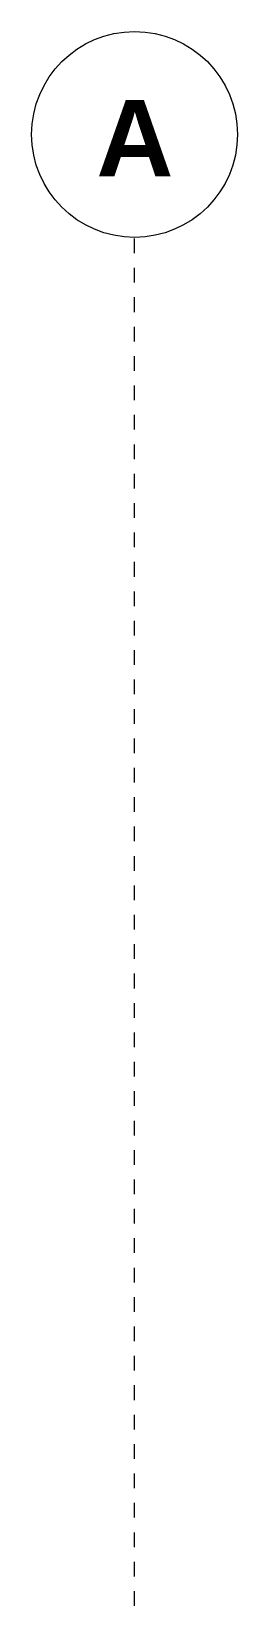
# Model space of a CAD drawing. Header units: metres. Extents: x -3 to 469, y -13 to 19.
# Drawn here: x 281.64 to 283.04, y 7.78 to 18.51 of the extents above; entities that cross this region are included whole.
import ezdxf

# ---------------------------------------------------------------- set-up
doc = ezdxf.new("R2010")
doc.units = ezdxf.units.M
doc.linetypes.add('Grid Line', pattern=[0.022225, 0.0127, -0.003175, 0.003175, -0.003175])
doc.layers.add('S-GRID-1', color=9, linetype='Grid Line', lineweight=5, true_color=0x808080)
doc.layers.add('S-GRID-IDEN', color=7, linetype='Continuous', lineweight=5)
doc.layers.add('S-GRID-IDEN-1', color=7, linetype='Continuous', lineweight=18)
doc.styles.add('Arial_B', font='arialbd.ttf', dxfattribs={"height": 0.52})

# ---------------------------------------------------------------- blocks, each defined once
blk = doc.blocks.new('Eixo - CABEÇA DE EIXO - PRETO-498843-FACHADA 03')
at = {"layer": 'S-GRID-IDEN-1'}
blk.add_circle((7.58, 17.808), 0.7, dxfattribs=at)

msp = doc.modelspace()

# ---------------------------------------------------------------- linework, layer by layer
at = {"layer": 'S-GRID-1'}
msp.add_line((282.339, 0.6), (282.339, 17.108), dxfattribs=at)

# ---------------------------------------------------------------- block references
at = {"layer": 'S-GRID-IDEN-1'}
msp.add_blockref('Eixo - CABEÇA DE EIXO - PRETO-498843-FACHADA 03', (274.759, 0), dxfattribs=at)

# ---------------------------------------------------------------- texts
at = {"layer": 'S-GRID-IDEN', "insert": (282.079, 18.042), "char_height": 0.52, "width": 0.62532, "attachment_point": 1, "style": 'Arial_B'}
msp.add_mtext('\\fArial|b1|i0|c0|p34|;A', dxfattribs=at)

doc.saveas('drawing.dxf')
